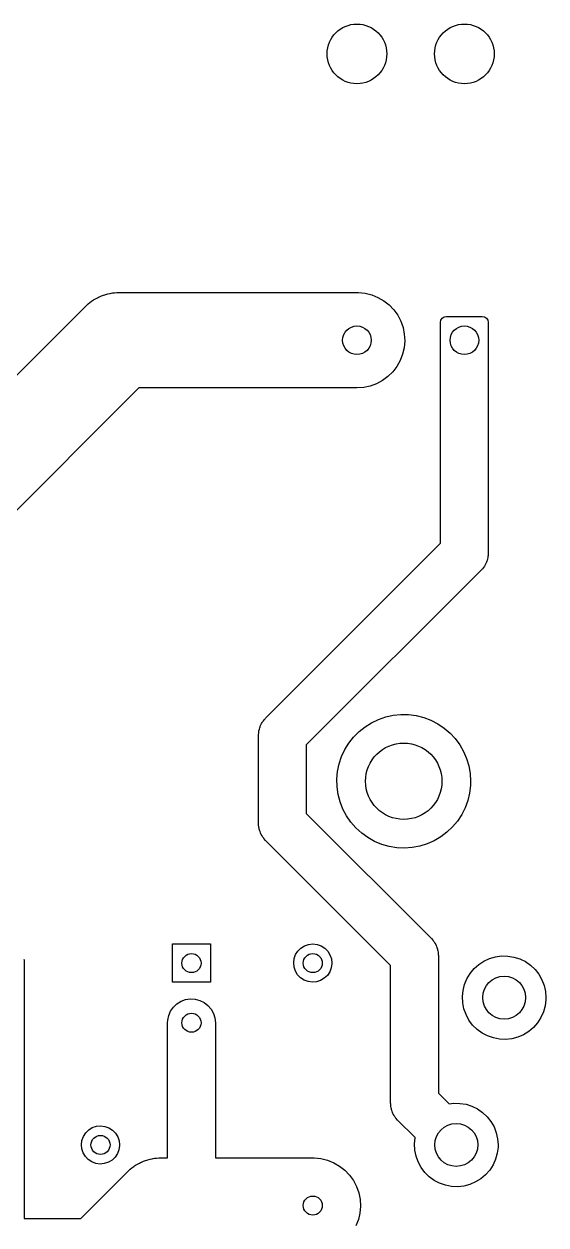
# Model space of a CAD drawing. Extents: x 38 to 261, y -144 to -47.
# Drawn here: x 194.9 to 216.8, y -98.6 to -48.3 of the extents above; entities that cross this region are included whole.
import ezdxf

# ---------------------------------------------------------------- set-up
doc = ezdxf.new("R2010")
doc.units = 0
doc.layers.add('BLACK', color=7, linetype='CONTINUOUS')

msp = doc.modelspace()

# ---------------------------------------------------------------- linework, layer by layer
at = {"layer": 'BLACK', "linetype": 'CONTINUOUS'}
for p, q in [((197.75, -59.8937), (197.79, -59.8694)), ((197.79, -59.8694), (197.828, -59.8413)), ((197.828, -59.8413), (197.911, -59.7966)), ((197.911, -59.7966), (197.992, -59.748)), ((197.992, -59.748), (198.035, -59.7296)), ((198.035, -59.7296), (198.077, -59.7072)), ((198.077, -59.7072), (198.165, -59.6746)), ((198.165, -59.6746), (198.252, -59.6378)), ((198.252, -59.6378), (198.298, -59.6257)), ((198.298, -59.6257), (198.342, -59.6094)), ((198.342, -59.6094), (198.434, -59.5896)), ((198.434, -59.5896), (198.525, -59.5654)), ((198.525, -59.5654), (198.572, -59.5599)), ((198.572, -59.5599), (198.618, -59.55)), ((198.618, -59.55), (198.712, -59.5433)), ((198.712, -59.5433), (198.806, -59.5322)), ((198.806, -59.5322), (198.853, -59.5333)), ((198.853, -59.5333), (198.9, -59.53)), ((198.9, -59.53), (208.86, -59.53)), ((208.86, -59.53), (208.923, -59.531)), ((208.923, -59.531), (209.204, -59.5598)), ((209.204, -59.5598), (209.478, -59.6279)), ((209.478, -59.6279), (209.74, -59.7339)), ((209.74, -59.7339), (209.984, -59.8758)), ((209.984, -59.8758), (210.206, -60.0507)), ((186.626, -70.9758), (197.486, -60.1158)), ((197.486, -60.1158), (197.531, -60.0721)), ((197.531, -60.0721), (197.567, -60.0423)), ((197.567, -60.0423), (197.601, -60.0092)), ((197.601, -60.0092), (197.677, -59.9532)), ((197.677, -59.9532), (197.75, -59.8937)), ((210.206, -60.0507), (210.401, -60.2552)), ((210.401, -60.2552), (210.565, -60.485)), ((210.565, -60.485), (210.696, -60.7357)), ((210.696, -60.7357), (210.789, -61.0023)), ((212.36, -60.78), (212.379, -60.6843)), ((212.36, -70.0383), (212.36, -60.78)), ((212.379, -60.6843), (212.433, -60.6032)), ((212.433, -60.6032), (212.514, -60.549)), ((212.514, -60.549), (212.61, -60.53)), ((212.61, -60.53), (214.11, -60.53)), ((214.11, -60.53), (214.206, -60.549)), ((214.206, -60.549), (214.287, -60.6032)), ((214.287, -60.6032), (214.341, -60.6843)), ((214.341, -60.6843), (214.36, -60.78)), ((214.36, -60.78), (214.36, -70.4525)), ((210.789, -61.0023), (210.844, -61.2793)), ((210.844, -61.2793), (210.86, -61.5614)), ((210.835, -61.8429), (210.772, -62.1181)), ((210.86, -61.5614), (210.835, -61.8429)), ((210.67, -62.3816), (210.532, -62.628)), ((210.772, -62.1181), (210.67, -62.3816)), ((210.36, -62.8526), (210.159, -63.0508)), ((210.532, -62.628), (210.36, -62.8526)), ((209.683, -63.3528), (209.418, -63.4506)), ((209.932, -63.2187), (209.683, -63.3528)), ((210.159, -63.0508), (209.932, -63.2187)), ((199.728, -63.53), (190.04, -73.2184)), ((208.86, -63.53), (199.728, -63.53)), ((209.142, -63.51), (208.86, -63.53)), ((209.418, -63.4506), (209.142, -63.51)), ((205.033, -77.3654), (212.36, -70.0383)), ((214.36, -70.4525), (214.355, -70.557)), ((214.233, -70.9404), (214.212, -70.9704)), ((214.259, -70.8811), (214.233, -70.9404)), ((214.288, -70.8239), (214.259, -70.8811)), ((214.299, -70.7886), (214.288, -70.8239)), ((214.313, -70.7549), (214.299, -70.7886)), ((214.326, -70.6917), (214.313, -70.7549)), ((214.344, -70.6296), (214.326, -70.6917)), ((214.347, -70.593), (214.344, -70.6296)), ((214.355, -70.557), (214.347, -70.593)), ((214.067, -71.1596), (206.74, -78.4867)), ((214.09, -71.1312), (214.067, -71.1596)), ((214.117, -71.1059), (214.09, -71.1312)), ((214.154, -71.053), (214.117, -71.1059)), ((214.195, -71.003), (214.154, -71.053)), ((214.212, -70.9704), (214.195, -71.003)), ((204.905, -77.522), (204.946, -77.472)), ((204.946, -77.472), (204.983, -77.4191)), ((204.983, -77.4191), (205.01, -77.3939)), ((205.01, -77.3939), (205.033, -77.3654)), ((209.471, -77.5563), (209.762, -77.4176)), ((209.762, -77.4176), (210.067, -77.3131)), ((210.067, -77.3131), (210.382, -77.2445)), ((210.382, -77.2445), (210.703, -77.2125)), ((210.703, -77.2125), (211.025, -77.2175)), ((211.025, -77.2175), (211.345, -77.2596)), ((211.345, -77.2596), (211.657, -77.3381)), ((211.657, -77.3381), (211.959, -77.4521)), ((211.959, -77.4521), (212.245, -77.5999)), ((204.74, -78.0725), (204.745, -77.968)), ((204.745, -77.968), (204.753, -77.932)), ((204.753, -77.932), (204.756, -77.8954)), ((204.756, -77.8954), (204.774, -77.8333)), ((204.774, -77.8333), (204.787, -77.7701)), ((204.787, -77.7701), (204.801, -77.7364)), ((204.801, -77.7364), (204.812, -77.7011)), ((204.812, -77.7011), (204.841, -77.6439)), ((204.841, -77.6439), (204.867, -77.5846)), ((204.867, -77.5846), (204.888, -77.5546)), ((204.888, -77.5546), (204.905, -77.522)), ((208.72, -78.1583), (208.946, -77.9292)), ((208.946, -77.9292), (209.198, -77.7276)), ((209.198, -77.7276), (209.471, -77.5563)), ((212.245, -77.5999), (212.513, -77.7797)), ((212.513, -77.7797), (212.758, -77.9891)), ((212.758, -77.9891), (212.977, -78.2252)), ((204.74, -81.7825), (204.74, -78.0725)), ((206.74, -78.4867), (206.74, -81.3683)), ((208.352, -78.6869), (208.521, -78.412)), ((208.521, -78.412), (208.72, -78.1583)), ((212.977, -78.2252), (213.168, -78.485)), ((213.168, -78.485), (213.328, -78.765)), ((208.115, -79.2853), (208.217, -78.9793)), ((208.217, -78.9793), (208.352, -78.6869)), ((213.328, -78.765), (213.454, -79.0615)), ((208.05, -79.601), (208.115, -79.2853)), ((213.454, -79.0615), (213.546, -79.3706)), ((213.546, -79.3706), (213.601, -79.6882)), ((208.021, -79.922), (208.05, -79.601)), ((208.03, -80.2443), (208.021, -79.922)), ((213.601, -79.6882), (213.62, -80.01)), ((213.62, -80.01), (213.614, -80.1858)), ((208.075, -80.5634), (208.03, -80.2443)), ((213.576, -80.5058), (213.5, -80.8193)), ((213.614, -80.1858), (213.576, -80.5058)), ((208.157, -80.8752), (208.075, -80.5634)), ((208.274, -81.1756), (208.157, -80.8752)), ((213.5, -80.8193), (213.39, -81.122)), ((206.74, -81.3683), (211.977, -86.6054)), ((208.425, -81.4605), (208.274, -81.1756)), ((208.608, -81.7261), (208.425, -81.4605)), ((213.245, -81.41), (213.068, -81.6794)), ((213.39, -81.122), (213.245, -81.41)), ((204.744, -81.819), (204.74, -81.7825)), ((204.743, -81.8557), (204.744, -81.819)), ((204.754, -81.9193), (204.743, -81.8557)), ((204.76, -81.9836), (204.754, -81.9193)), ((204.771, -82.0186), (204.76, -81.9836)), ((204.778, -82.0548), (204.771, -82.0186)), ((208.819, -81.9691), (208.608, -81.7261)), ((209.058, -82.186), (208.819, -81.9691)), ((212.861, -81.9267), (212.627, -82.1486)), ((213.068, -81.6794), (212.861, -81.9267)), ((204.802, -82.1148), (204.778, -82.0548)), ((204.821, -82.1764), (204.802, -82.1148)), ((204.839, -82.2086), (204.821, -82.1764)), ((204.852, -82.2427), (204.839, -82.2086)), ((204.888, -82.2967), (204.852, -82.2427)), ((204.919, -82.3532), (204.888, -82.2967)), ((204.943, -82.3811), (204.919, -82.3532)), ((204.963, -82.4118), (204.943, -82.3811)), ((205.033, -82.4896), (204.963, -82.4118)), ((210.27, -87.7267), (205.033, -82.4896)), ((209.32, -82.3741), (209.058, -82.186)), ((209.601, -82.5309), (209.32, -82.3741)), ((209.899, -82.6543), (209.601, -82.5309)), ((212.091, -82.5048), (211.796, -82.6344)), ((212.369, -82.3422), (212.091, -82.5048)), ((212.627, -82.1486), (212.369, -82.3422)), ((210.209, -82.7426), (209.899, -82.6543)), ((210.527, -82.7947), (210.209, -82.7426)), ((210.849, -82.8098), (210.527, -82.7947)), ((211.171, -82.7879), (210.849, -82.8098)), ((211.488, -82.7292), (211.171, -82.7879)), ((211.796, -82.6344), (211.488, -82.7292)), ((201.13, -88.43), (201.13, -86.83)), ((201.13, -86.83), (202.73, -86.83)), ((202.73, -86.83), (202.73, -88.43)), ((206.39, -87.1244), (206.517, -86.9996)), ((206.517, -86.9996), (206.669, -86.9061)), ((206.669, -86.9061), (206.838, -86.8487)), ((206.838, -86.8487), (207.016, -86.83)), ((207.016, -86.83), (207.193, -86.8511)), ((207.193, -86.8511), (207.361, -86.911)), ((207.361, -86.911), (207.511, -87.0065)), ((207.511, -87.0065), (207.637, -87.1331)), ((211.977, -86.6054), (212.047, -86.6832)), ((212.047, -86.6832), (212.067, -86.7139)), ((212.067, -86.7139), (212.091, -86.7418)), ((212.091, -86.7418), (212.122, -86.7983)), ((212.122, -86.7983), (212.158, -86.8523)), ((212.158, -86.8523), (212.171, -86.8864)), ((212.171, -86.8864), (212.189, -86.9186)), ((212.189, -86.9186), (212.208, -86.9802)), ((212.208, -86.9802), (212.232, -87.0402)), ((212.232, -87.0402), (212.239, -87.0764)), ((194.917, -87.4629), (194.92, -87.51)), ((194.92, -87.51), (194.92, -98.33)), ((206.21, -87.6188), (206.232, -87.4419)), ((206.232, -87.4419), (206.293, -87.2743)), ((206.293, -87.2743), (206.39, -87.1244)), ((207.637, -87.1331), (207.731, -87.2843)), ((207.731, -87.2843), (207.79, -87.4528)), ((207.79, -87.4528), (207.81, -87.63)), ((212.239, -87.0764), (212.25, -87.1114)), ((212.25, -87.1114), (212.256, -87.1757)), ((212.256, -87.1757), (212.267, -87.2393)), ((212.267, -87.2393), (212.266, -87.276)), ((212.266, -87.276), (212.27, -87.3125)), ((212.27, -87.3125), (212.27, -93.0858)), ((213.96, -87.6899), (214.177, -87.5477)), ((214.177, -87.5477), (214.412, -87.4391)), ((214.412, -87.4391), (214.661, -87.3665)), ((214.661, -87.3665), (214.918, -87.3315)), ((214.918, -87.3315), (215.178, -87.3349)), ((215.178, -87.3349), (215.434, -87.3766)), ((215.434, -87.3766), (215.681, -87.4557)), ((215.681, -87.4557), (215.914, -87.5704)), ((206.227, -87.7963), (206.21, -87.6188)), ((206.284, -87.9656), (206.227, -87.7963)), ((206.376, -88.1181), (206.284, -87.9656)), ((207.722, -87.9957), (207.623, -88.1442)), ((207.785, -87.829), (207.722, -87.9957)), ((207.81, -87.6523), (207.785, -87.829)), ((207.81, -87.63), (207.81, -87.6523)), ((210.27, -93.5), (210.27, -87.7267)), ((213.466, -88.2838), (213.601, -88.062)), ((213.601, -88.062), (213.766, -87.8626)), ((213.766, -87.8626), (213.96, -87.6899)), ((215.914, -87.5704), (216.127, -87.7182)), ((216.127, -87.7182), (216.316, -87.896)), ((216.316, -87.896), (216.476, -88.0997)), ((202.73, -88.43), (201.13, -88.43)), ((206.5, -88.2464), (206.376, -88.1181)), ((206.649, -88.3441), (206.5, -88.2464)), ((206.816, -88.4062), (206.649, -88.3441)), ((206.993, -88.4298), (206.816, -88.4062)), ((207.171, -88.4137), (206.993, -88.4298)), ((207.34, -88.3585), (207.171, -88.4137)), ((207.494, -88.2672), (207.34, -88.3585)), ((207.623, -88.1442), (207.494, -88.2672)), ((213.302, -88.7744), (213.366, -88.523)), ((213.366, -88.523), (213.466, -88.2838)), ((216.476, -88.0997), (216.605, -88.3249)), ((216.605, -88.3249), (216.699, -88.5666)), ((216.699, -88.5666), (216.756, -88.8196)), ((213.276, -89.0324), (213.302, -88.7744)), ((213.288, -89.2915), (213.276, -89.0324)), ((216.756, -88.8196), (216.775, -89.0783)), ((201.057, -89.6421), (201.173, -89.4766)), ((201.173, -89.4766), (201.32, -89.3377)), ((201.32, -89.3377), (201.492, -89.2312)), ((201.492, -89.2312), (201.681, -89.1614)), ((201.681, -89.1614), (201.881, -89.1312)), ((201.881, -89.1312), (202.083, -89.1418)), ((202.083, -89.1418), (202.279, -89.1927)), ((202.279, -89.1927), (202.46, -89.282)), ((202.46, -89.282), (202.62, -89.4058)), ((202.62, -89.4058), (202.751, -89.5593)), ((202.751, -89.5593), (202.849, -89.7361)), ((213.339, -89.5459), (213.288, -89.2915)), ((213.427, -89.79), (213.339, -89.5459)), ((216.74, -89.4271), (216.67, -89.6768)), ((216.773, -89.1698), (216.74, -89.4271)), ((216.775, -89.0783), (216.773, -89.1698)), ((200.93, -90.13), (200.935, -90.0255)), ((200.935, -90.0255), (200.977, -89.8276)), ((200.977, -89.8276), (201.057, -89.6421)), ((202.849, -89.7361), (202.91, -89.9289)), ((202.91, -89.9289), (202.93, -90.13)), ((213.549, -90.0185), (213.427, -89.79)), ((213.705, -90.2264), (213.549, -90.0185)), ((216.563, -89.9133), (216.423, -90.1314)), ((216.67, -89.6768), (216.563, -89.9133)), ((200.93, -95.79), (200.93, -90.13)), ((202.93, -90.13), (202.93, -95.79)), ((213.889, -90.409), (213.705, -90.2264)), ((214.098, -90.5623), (213.889, -90.409)), ((214.328, -90.6831), (214.098, -90.5623)), ((216.054, -90.494), (215.833, -90.6305)), ((216.252, -90.3264), (216.054, -90.494)), ((216.423, -90.1314), (216.252, -90.3264)), ((214.572, -90.7686), (214.328, -90.6831)), ((214.827, -90.817), (214.572, -90.7686)), ((215.086, -90.8272), (214.827, -90.817)), ((215.344, -90.799), (215.086, -90.8272)), ((215.595, -90.7329), (215.344, -90.799)), ((215.833, -90.6305), (215.595, -90.7329)), ((212.27, -93.0858), (212.715, -93.5303)), ((210.274, -93.5365), (210.27, -93.5)), ((210.273, -93.5732), (210.274, -93.5365)), ((210.284, -93.6368), (210.273, -93.5732)), ((212.715, -93.5303), (212.913, -93.5033)), ((212.913, -93.5033), (213.173, -93.5067)), ((213.173, -93.5067), (213.429, -93.5484)), ((213.429, -93.5484), (213.676, -93.6274)), ((210.29, -93.7011), (210.284, -93.6368)), ((210.301, -93.7361), (210.29, -93.7011)), ((210.308, -93.7723), (210.301, -93.7361)), ((210.332, -93.8323), (210.308, -93.7723)), ((210.351, -93.8939), (210.332, -93.8323)), ((210.369, -93.9261), (210.351, -93.8939)), ((210.382, -93.9602), (210.369, -93.9261)), ((210.418, -94.0142), (210.382, -93.9602)), ((210.449, -94.0707), (210.418, -94.0142)), ((210.473, -94.0986), (210.449, -94.0707)), ((210.493, -94.1293), (210.473, -94.0986)), ((213.676, -93.6274), (213.908, -93.7421)), ((213.908, -93.7421), (214.121, -93.89)), ((214.121, -93.89), (214.31, -94.0677)), ((214.31, -94.0677), (214.471, -94.2714)), ((197.627, -94.6196), (197.779, -94.5261)), ((197.779, -94.5261), (197.948, -94.4687)), ((197.948, -94.4687), (198.126, -94.45)), ((198.126, -94.45), (198.303, -94.4711)), ((198.303, -94.4711), (198.471, -94.531)), ((198.471, -94.531), (198.621, -94.6265)), ((210.563, -94.2071), (210.493, -94.1293)), ((211.298, -94.9419), (210.563, -94.2071)), ((214.471, -94.2714), (214.6, -94.4966)), ((214.6, -94.4966), (214.694, -94.7383)), ((197.32, -95.2388), (197.342, -95.0619)), ((197.342, -95.0619), (197.403, -94.8943)), ((197.403, -94.8943), (197.5, -94.7444)), ((197.5, -94.7444), (197.627, -94.6196)), ((198.621, -94.6265), (198.747, -94.7531)), ((198.747, -94.7531), (198.841, -94.9043)), ((198.841, -94.9043), (198.9, -95.0728)), ((198.9, -95.0728), (198.92, -95.25)), ((211.271, -95.2042), (211.297, -94.9461)), ((211.297, -94.9461), (211.298, -94.9419)), ((214.694, -94.7383), (214.751, -94.9913)), ((214.751, -94.9913), (214.77, -95.25)), ((197.337, -95.4163), (197.32, -95.2388)), ((197.394, -95.5856), (197.337, -95.4163)), ((197.486, -95.7381), (197.394, -95.5856)), ((198.832, -95.6157), (198.733, -95.7642)), ((198.895, -95.449), (198.832, -95.6157)), ((198.92, -95.2723), (198.895, -95.449)), ((198.92, -95.25), (198.92, -95.2723)), ((211.283, -95.4633), (211.271, -95.2042)), ((211.334, -95.7177), (211.283, -95.4633)), ((214.735, -95.5989), (214.664, -95.8485)), ((214.768, -95.3416), (214.735, -95.5989)), ((214.77, -95.25), (214.768, -95.3416)), ((197.61, -95.8664), (197.486, -95.7381)), ((197.759, -95.9641), (197.61, -95.8664)), ((197.926, -96.0262), (197.759, -95.9641)), ((198.103, -96.0498), (197.926, -96.0262)), ((198.281, -96.0337), (198.103, -96.0498)), ((198.45, -95.9785), (198.281, -96.0337)), ((198.604, -95.8872), (198.45, -95.9785)), ((198.733, -95.7642), (198.604, -95.8872)), ((199.55, -96.1294), (199.588, -96.1013)), ((199.588, -96.1013), (199.671, -96.0566)), ((199.671, -96.0566), (199.752, -96.008)), ((199.752, -96.008), (199.795, -95.9896)), ((199.795, -95.9896), (199.837, -95.9672)), ((199.837, -95.9672), (199.925, -95.9346)), ((199.925, -95.9346), (200.012, -95.8978)), ((200.012, -95.8978), (200.058, -95.8857)), ((200.058, -95.8857), (200.102, -95.8694)), ((200.102, -95.8694), (200.194, -95.8496)), ((200.194, -95.8496), (200.285, -95.8254)), ((200.285, -95.8254), (200.332, -95.8199)), ((200.332, -95.8199), (200.378, -95.81)), ((200.378, -95.81), (200.472, -95.8033)), ((200.472, -95.8033), (200.566, -95.7922)), ((200.566, -95.7922), (200.613, -95.7933)), ((200.613, -95.7933), (200.66, -95.79)), ((200.66, -95.79), (200.93, -95.79)), ((202.93, -95.79), (207.01, -95.79)), ((207.01, -95.79), (207.073, -95.791)), ((207.073, -95.791), (207.354, -95.8198)), ((207.354, -95.8198), (207.628, -95.8879)), ((207.628, -95.8879), (207.89, -95.9939)), ((207.89, -95.9939), (208.134, -96.1358)), ((211.421, -95.9618), (211.334, -95.7177)), ((211.544, -96.1903), (211.421, -95.9618)), ((214.558, -96.085), (214.418, -96.3032)), ((214.664, -95.8485), (214.558, -96.085)), ((197.292, -98.33), (199.246, -96.3758)), ((199.246, -96.3758), (199.291, -96.3321)), ((199.291, -96.3321), (199.327, -96.3023)), ((199.327, -96.3023), (199.361, -96.2692)), ((199.361, -96.2692), (199.437, -96.2132)), ((199.437, -96.2132), (199.51, -96.1537)), ((199.51, -96.1537), (199.55, -96.1294)), ((208.134, -96.1358), (208.356, -96.3107)), ((208.356, -96.3107), (208.551, -96.5152)), ((208.551, -96.5152), (208.715, -96.745)), ((211.699, -96.3981), (211.544, -96.1903)), ((211.883, -96.5807), (211.699, -96.3981)), ((212.093, -96.7341), (211.883, -96.5807)), ((214.247, -96.4982), (214.049, -96.6658)), ((214.418, -96.3032), (214.247, -96.4982)), ((208.715, -96.745), (208.846, -96.9957)), ((208.846, -96.9957), (208.939, -97.2623)), ((212.322, -96.8549), (212.093, -96.7341)), ((212.567, -96.9404), (212.322, -96.8549)), ((212.822, -96.9888), (212.567, -96.9404)), ((213.081, -96.9989), (212.822, -96.9888)), ((213.339, -96.9707), (213.081, -96.9989)), ((213.59, -96.9047), (213.339, -96.9707)), ((213.828, -96.8023), (213.59, -96.9047)), ((214.049, -96.6658), (213.828, -96.8023)), ((208.939, -97.2623), (208.994, -97.5393)), ((208.994, -97.5393), (209.01, -97.8214)), ((208.985, -98.1029), (208.922, -98.3781)), ((209.01, -97.8214), (208.985, -98.1029)), ((194.92, -98.33), (197.292, -98.33)), ((208.922, -98.3781), (208.82, -98.6416))]:
    msp.add_line(p, q, dxfattribs=at)
at = {"layer": 'BLACK'}
for centre, radius in [((208.86, -49.53), 1.25), ((213.36, -49.53), 1.25), ((208.86, -61.53), 0.6), ((213.36, -61.53), 0.6), ((210.82, -80.01), 1.6), ((201.93, -87.63), 0.4), ((207.01, -87.63), 0.4), ((215.025, -89.0783), 0.9), ((201.93, -90.13), 0.4), ((213.02, -95.25), 0.9), ((198.12, -95.25), 0.4), ((207.01, -97.79), 0.4)]:
    msp.add_circle(centre, radius, dxfattribs=at)

doc.saveas('drawing.dxf')
